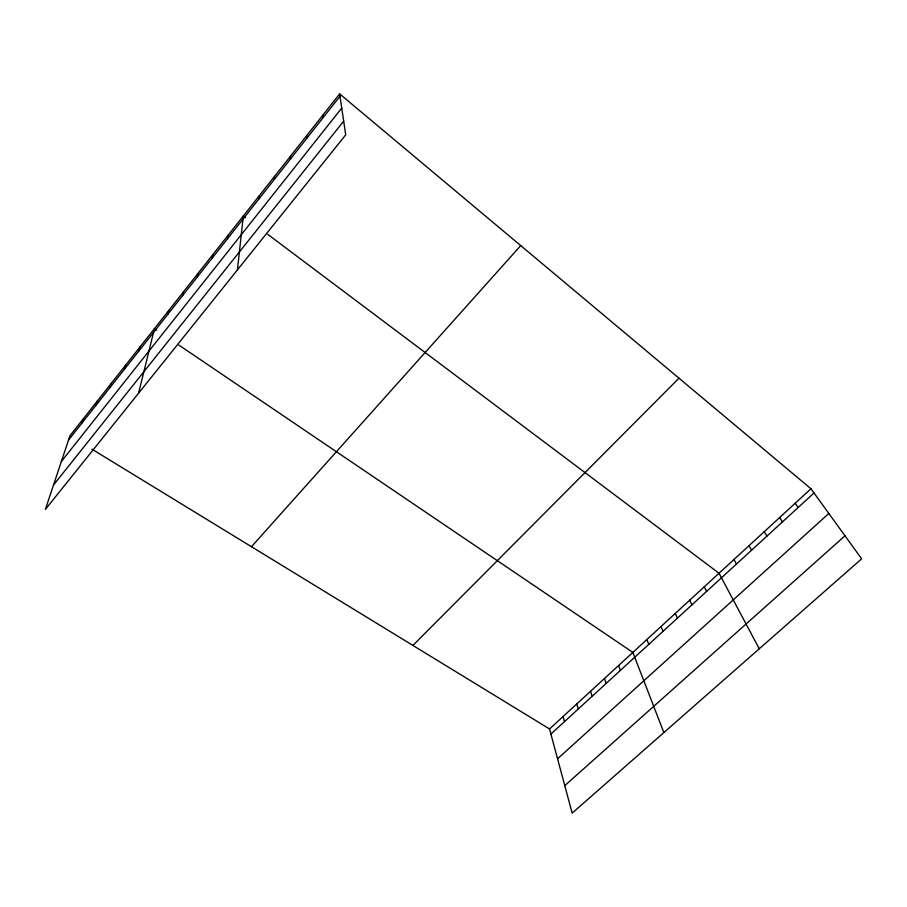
<?xml version="1.0" encoding="UTF-8"?>
<svg xmlns="http://www.w3.org/2000/svg" width="907" height="907" viewBox="0 0 907 907"><rect width="100%" height="100%" fill="white"/><g stroke="black" fill="none" stroke-linecap="round" stroke-linejoin="round"><path stroke-width="1.36" d="M290.467 158.997L290.478 156.197M274.413 179.325L274.538 176.4M258.586 199.381L258.812 196.32M237.441 269.889L243.314 215.979L245.525 217.646M227.555 238.666L228.008 235.378M212.363 257.917L212.918 254.516M197.363 276.907L198.021 273.392M182.568 295.648L183.316 292.031M167.965 314.139L168.815 310.421M138.578 393.185L154.496 328.561L156.809 330.137M138.907 350.941L139.939 347.018M124.452 369.251L125.574 365.226M110.178 387.323L111.391 383.208M96.108 405.146L97.4 400.939M82.208 422.741L83.591 418.444M339.637 93.874L69.964 435.734L45.35 509.462L345.714 134.848L339.637 93.874L810.96 488.771L861.65 558.837L572.17 813.126L549.529 728.967L91.879 449.135M68.501 440.11L339.989 96.278M61.359 461.516L341.746 108.069M53.502 485.041L343.685 121.141M251.466 546.717L520.72 245.593M412.912 645.433L679.003 378.208M549.529 728.967L810.96 488.771M550.9 734.069L814.01 492.989M557.556 758.796L828.828 513.464M564.778 785.643L844.995 535.81M178.838 345.045L632.848 652.416L663.867 732.573M267.701 234.301L719.024 573.235L759.261 648.777M795.212 503.238L798.149 507.512M779.635 517.546L782.469 521.876M764.238 531.695L766.959 536.094M749.001 545.697L751.631 550.141M733.933 559.54L736.461 564.041M704.274 586.784L706.61 591.398M689.683 600.196L691.916 604.856M675.25 613.461L677.393 618.166M660.965 626.578L663.017 631.329M646.827 639.56L648.8 644.367M618.585 665.511L620.377 670.409M604.481 678.47L606.182 683.413M590.525 691.293L592.146 696.281M576.716 703.991L578.247 709.013M563.043 716.541L564.505 721.609M323.017 114.94L323.255 117.479M306.634 135.71L306.747 138.386"/></g></svg>
